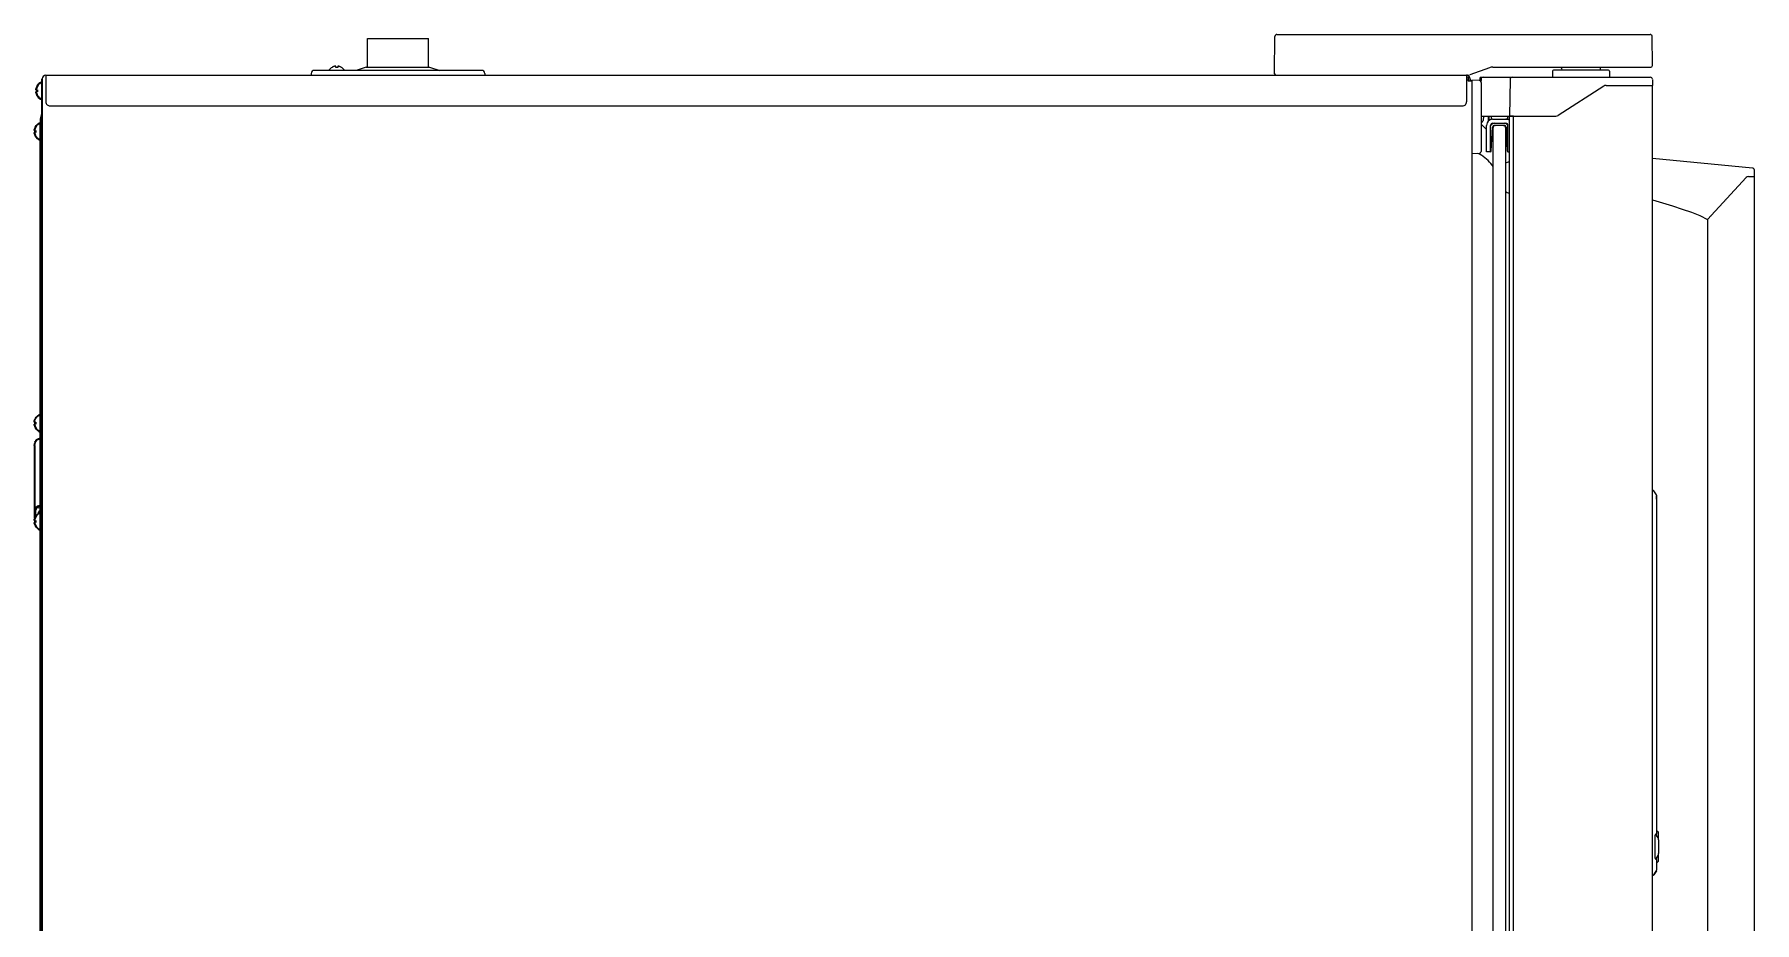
# Model space of a CAD drawing. Header units: millimetres. Extents: x 13025 to 18152, y 3757 to 7714.
# Drawn here: x 17309 to 18152, y 6129 to 6564 of the extents above; entities that cross this region are included whole.
import ezdxf

# ---------------------------------------------------------------- set-up
doc = ezdxf.new("R2010")
doc.units = ezdxf.units.MM
doc.header["$LTSCALE"] = 346.5
doc.layers.get('0').update_dxf_attribs({"linetype": 'CONTINUOUS'})
doc.layers.add('1', color=7, linetype='CONTINUOUS', true_color=0xffffff)
doc.layers.add('GEOM', color=7, linetype='CONTINUOUS')

msp = doc.modelspace()

# ---------------------------------------------------------------- linework, layer by layer
for p, q in [((17310.16, 6536.7), (17310.16, 6535.7)), ((17309.36, 6516.8), (17309.36, 6515.8)), ((17309.36, 6374), (17309.36, 6373)), ((17309.36, 6326), (17309.36, 6325))]:
    msp.add_line(p, q)
at = {"color": 7, "linetype": 'Continuous'}
msp.add_arc((17314.96, 6542), 1.8, 90, 180, dxfattribs=at)
at = {"layer": '1', "color": 7, "linetype": 'Continuous', "lineweight": 35}
for p, q in [((17312.56, 6540.2), (17312.76, 6540.2)), ((17313.16, 5616.3), (17313.16, 6542)), ((17312.76, 6532.2), (17312.56, 6532.2)), ((17311.76, 6520.3), (17311.96, 6520.3)), ((17312.36, 6522.04), (17312.36, 6520.04)), ((17312.36, 6522.04), (17313.16, 6522.04)), ((17312.36, 5767.8), (17312.36, 6520.04)), ((17312.43, 6522.54), (17313.16, 6525.05)), ((17311.96, 6512.3), (17311.76, 6512.3)), ((17309.91, 6375.8), (17309.88, 6375.8)), ((17311.76, 6377.5), (17311.96, 6377.5)), ((17311.96, 6369.5), (17311.76, 6369.5)), ((17309.46, 6362.68), (17309.46, 6330.93)), ((17309.46, 6330.93), (17309.46, 6327.5)), ((17312.36, 6332.96), (17311.39, 6332.93)), ((17311.46, 6329.38), (17311.46, 6329.94)), ((17311.76, 6329.5), (17311.96, 6329.5)), ((17311.94, 6330.44), (17312.36, 6330.46)), ((17311.96, 6321.5), (17311.76, 6321.5))]:
    msp.add_line(p, q, dxfattribs=at)
at = {"layer": '1', "color": 51, "linetype": 'Continuous', "lineweight": 13}
for p, q in [((17310.08, 6328.1), (17310.08, 6330.93)), ((17311.29, 6332.18), (17312.36, 6332.21))]:
    msp.add_line(p, q, dxfattribs=at)
at = {"layer": '1', "color": 7, "linetype": 'Continuous', "lineweight": 35}
for centre, radius, start, end in [((17314.69, 6536.12), 4.65, 120.07739, 166.55783), ((17314.46, 6536.2), 3.78, 172.39593, 179.99655), ((17314.46, 6536.2), 3.78, 180.00347, 187.60405), ((17312.56, 6539.8), 0.4, 90, 120.30118), ((17312.76, 6539.8), 0.4, 0, 90), ((17314.69, 6536.28), 4.65, 193.44271, 239.92208), ((17312.56, 6532.6), 0.4, 239.69882, 270), ((17312.76, 6532.6), 0.4, 270, 0), ((17313.89, 6516.22), 4.65, 120.07739, 166.55783), ((17311.76, 6519.9), 0.4, 90, 120.30118), ((17311.96, 6519.9), 0.4, 0, 90), ((17314.16, 6522.04), 1.8, 163.77981, 180), ((17313.89, 6516.38), 4.65, 193.44271, 239.92208), ((17313.66, 6516.3), 3.78, 172.39593, 179.99655), ((17313.66, 6516.3), 3.78, 180.00347, 187.60405), ((17311.76, 6512.7), 0.4, 239.69882, 270), ((17311.96, 6512.7), 0.4, 270, 0), ((17313.98, 6373.3), 4.8, 120.30118, 148.65412), ((17311.76, 6377.1), 0.4, 90, 120.30118), ((17311.96, 6377.1), 0.4, 0, 90), ((17313.89, 6373.58), 4.65, 193.44271, 239.92208), ((17313.66, 6373.5), 3.78, 172.39593, 179.99655), ((17313.66, 6373.5), 3.78, 180.00347, 187.60405), ((17311.76, 6369.9), 0.4, 239.69882, 270), ((17311.96, 6369.9), 0.4, 270, 0), ((17313.89, 6325.42), 4.65, 120.07739, 166.55783), ((17311.46, 6330.93), 2, 92, 180), ((17313.66, 6325.5), 3.78, 172.39593, 179.99655), ((17313.66, 6325.5), 3.78, 180.00347, 187.60405), ((17311.96, 6329.94), 0.5, 92, 180), ((17311.76, 6329.1), 0.4, 90, 120.30118), ((17311.96, 6329.1), 0.4, 0, 90), ((17313.89, 6325.58), 4.65, 193.44271, 239.92208), ((17311.76, 6321.9), 0.4, 239.69882, 270), ((17311.96, 6321.9), 0.4, 270, 0)]:
    msp.add_arc(centre, radius, start, end, dxfattribs=at)
at = {"layer": '1', "color": 51, "linetype": 'Continuous', "lineweight": 13}
msp.add_arc((17311.33, 6330.93), 1.25, 92, 180, dxfattribs=at)
at = {"layer": '1', "color": 7, "linetype": 'Continuous', "lineweight": 35}
for points, degree in [([(17310.16, 6536.7), (17310.16, 6536.74), (17310.15, 6536.82), (17310.15, 6536.95), (17310.15, 6537.08), (17310.16, 6537.16), (17310.16, 6537.2)], 3), ([(17310.16, 6535.2), (17310.16, 6535.24), (17310.15, 6535.32), (17310.15, 6535.45), (17310.15, 6535.57), (17310.16, 6535.66), (17310.16, 6535.7)], 3), ([(17309.36, 6516.8), (17309.36, 6516.84), (17309.35, 6516.92), (17309.35, 6517.05), (17309.35, 6517.18), (17309.36, 6517.26), (17309.36, 6517.3)], 3), ([(17309.36, 6515.3), (17309.36, 6515.34), (17309.35, 6515.42), (17309.35, 6515.55), (17309.35, 6515.67), (17309.36, 6515.76), (17309.36, 6515.8)], 3), ([(17309.36, 6374), (17309.36, 6374.04), (17309.35, 6374.12), (17309.35, 6374.25), (17309.35, 6374.38), (17309.36, 6374.46), (17309.36, 6374.5)], 3), ([(17309.36, 6372.5), (17309.36, 6372.54), (17309.35, 6372.62), (17309.35, 6372.75), (17309.35, 6372.87), (17309.36, 6372.96), (17309.36, 6373)], 3), ([(17311.16, 6365.79), (17311.76, 6365.99), (17312.36, 6366.19)], 2), ([(17309.36, 6326), (17309.36, 6326.04), (17309.35, 6326.12), (17309.35, 6326.25), (17309.35, 6326.38), (17309.36, 6326.46), (17309.36, 6326.5)], 3), ([(17309.36, 6324.5), (17309.36, 6324.54), (17309.35, 6324.62), (17309.35, 6324.75), (17309.35, 6324.87), (17309.36, 6324.96), (17309.36, 6325)], 3)]:
    msp.add_open_spline(points, degree=degree, dxfattribs=at)
for points, knots in [([(17310.71, 6536.7), (17310.59, 6536.7), (17310.48, 6536.7), (17310.34, 6536.7), (17310.3, 6536.7), (17310.23, 6536.7), (17310.19, 6536.7), (17310.16, 6536.7)], [0, 0, 0, 0, 0.5, 0.5, 0.75, 0.75, 1, 1, 1, 1]), ([(17310.16, 6535.7), (17310.19, 6535.7), (17310.23, 6535.7), (17310.3, 6535.7), (17310.34, 6535.7), (17310.44, 6535.7), (17310.49, 6535.7), (17310.57, 6535.7), (17310.59, 6535.7), (17310.65, 6535.7), (17310.68, 6535.7), (17310.71, 6535.7)], [0, 0, 0, 0, 0.25, 0.25, 0.5, 0.5, 0.75, 0.75, 0.875, 0.875, 1, 1, 1, 1]), ([(17309.91, 6516.8), (17309.79, 6516.8), (17309.68, 6516.8), (17309.54, 6516.8), (17309.5, 6516.8), (17309.43, 6516.8), (17309.39, 6516.8), (17309.36, 6516.8)], [0, 0, 0, 0, 0.5, 0.5, 0.75, 0.75, 1, 1, 1, 1]), ([(17309.36, 6515.8), (17309.39, 6515.8), (17309.43, 6515.8), (17309.5, 6515.8), (17309.54, 6515.8), (17309.64, 6515.8), (17309.69, 6515.8), (17309.77, 6515.8), (17309.79, 6515.8), (17309.85, 6515.8), (17309.88, 6515.8), (17309.91, 6515.8)], [0, 0, 0, 0, 0.25, 0.25, 0.5, 0.5, 0.75, 0.75, 0.875, 0.875, 1, 1, 1, 1]), ([(17309.36, 6374.5), (17309.39, 6374.61), (17309.43, 6374.73), (17309.5, 6374.95), (17309.54, 6375.06), (17309.64, 6375.28), (17309.69, 6375.38), (17309.77, 6375.54), (17309.79, 6375.59), (17309.85, 6375.7), (17309.88, 6375.75), (17309.91, 6375.8)], [0, 0, 0, 0, 0.25, 0.25, 0.5, 0.5, 0.75, 0.75, 0.875, 0.875, 1, 1, 1, 1]), ([(17309.91, 6374), (17309.79, 6374), (17309.68, 6374), (17309.54, 6374), (17309.5, 6374), (17309.43, 6374), (17309.39, 6374), (17309.36, 6374)], [0, 0, 0, 0, 0.5, 0.5, 0.75, 0.75, 1, 1, 1, 1]), ([(17309.36, 6373), (17309.39, 6373), (17309.43, 6373), (17309.5, 6373), (17309.54, 6373), (17309.64, 6373), (17309.69, 6373), (17309.77, 6373), (17309.79, 6373), (17309.85, 6373), (17309.88, 6373), (17309.91, 6373)], [0, 0, 0, 0, 0.25, 0.25, 0.5, 0.5, 0.75, 0.75, 0.875, 0.875, 1, 1, 1, 1]), ([(17309.47, 6362.7), (17309.47, 6362.74), (17309.44, 6363.22), (17309.63, 6364.05), (17310.09, 6364.99), (17310.64, 6365.57), (17311.02, 6365.73), (17311.17, 6365.78)], [0, 0, 0, 0, 0.036499, 0.383381, 0.660034, 0.87957, 1, 1, 1, 1]), ([(17309.91, 6326), (17309.79, 6326), (17309.68, 6326), (17309.54, 6326), (17309.5, 6326), (17309.43, 6326), (17309.39, 6326), (17309.36, 6326)], [0, 0, 0, 0, 0.5, 0.5, 0.75, 0.75, 1, 1, 1, 1]), ([(17309.46, 6327.5), (17309.46, 6327.49), (17309.46, 6327.49), (17309.46, 6327.48), (17309.46, 6327.47), (17309.46, 6327.46), (17309.46, 6327.45), (17309.46, 6327.44), (17309.46, 6327.44), (17309.46, 6327.43), (17309.46, 6327.42), (17309.46, 6327.41), (17309.46, 6327.4), (17309.46, 6327.39), (17309.47, 6327.38), (17309.47, 6327.37), (17309.47, 6327.36), (17309.47, 6327.35), (17309.47, 6327.34), (17309.47, 6327.33), (17309.47, 6327.32), (17309.48, 6327.31), (17309.48, 6327.31), (17309.48, 6327.3), (17309.48, 6327.29), (17309.48, 6327.28), (17309.49, 6327.27), (17309.49, 6327.26), (17309.49, 6327.25), (17309.49, 6327.24), (17309.5, 6327.23), (17309.5, 6327.22), (17309.5, 6327.21), (17309.5, 6327.2), (17309.51, 6327.19), (17309.51, 6327.18), (17309.51, 6327.17), (17309.52, 6327.16), (17309.52, 6327.15), (17309.52, 6327.14), (17309.53, 6327.13), (17309.53, 6327.12), (17309.54, 6327.11), (17309.54, 6327.1), (17309.54, 6327.09), (17309.55, 6327.09), (17309.55, 6327.09)], [0, 0, 0, 0, 0.020469, 0.041052, 0.061749, 0.082562, 0.10349, 0.124533, 0.145691, 0.166965, 0.188355, 0.20986, 0.231481, 0.253218, 0.275071, 0.29704, 0.319126, 0.341329, 0.363648, 0.386084, 0.408636, 0.431306, 0.454093, 0.476997, 0.500018, 0.523157, 0.546413, 0.569787, 0.593279, 0.616889, 0.640617, 0.664462, 0.688426, 0.712508, 0.736709, 0.761028, 0.785465, 0.810022, 0.834696, 0.85949, 0.884403, 0.909434, 0.934585, 0.959855, 0.985244, 1, 1, 1, 1]), ([(17309.74, 6327.5), (17309.73, 6327.5), (17309.73, 6327.5), (17309.69, 6327.5), (17309.66, 6327.5), (17309.61, 6327.5), (17309.58, 6327.5), (17309.54, 6327.5), (17309.52, 6327.5), (17309.49, 6327.5), (17309.48, 6327.5), (17309.46, 6327.5), (17309.46, 6327.5), (17309.46, 6327.5)], [0, 0, 0, 0, 0.020827, 0.020827, 0.21776, 0.21776, 0.414693, 0.414693, 0.611626, 0.611626, 0.808559, 0.808559, 1, 1, 1, 1]), ([(17309.36, 6325), (17309.39, 6325), (17309.43, 6325), (17309.5, 6325), (17309.54, 6325), (17309.64, 6325), (17309.69, 6325), (17309.77, 6325), (17309.79, 6325), (17309.85, 6325), (17309.88, 6325), (17309.91, 6325)], [0, 0, 0, 0, 0.25, 0.25, 0.5, 0.5, 0.75, 0.75, 0.875, 0.875, 1, 1, 1, 1])]:
    msp.add_open_spline(points, degree=3, knots=knots, dxfattribs=at)
at = {"layer": 'GEOM', "color": 7, "linetype": 'Continuous'}
for p, q in [((17472.36, 6547.7), (17472.36, 6561.8)), ((17472.36, 6561.8), (17502.36, 6561.8)), ((17502.36, 6547.7), (17502.36, 6561.8)), ((17916.56, 6544.8), (17916.72, 6562.81)), ((17917.72, 6563.8), (18100.44, 6563.8)), ((18101.56, 6548.8), (18101.44, 6562.81)), ((17444.86, 6544.7), (17444.86, 6543.7)), ((17528.36, 6546.2), (17446.36, 6546.2)), ((17455.06, 6547.64), (17455.06, 6547.68)), ((17456.86, 6547.64), (17456.86, 6548.19)), ((17457.86, 6548.19), (17457.86, 6547.64)), ((17459.66, 6547.68), (17459.66, 6547.64)), ((17471.86, 6547.7), (17466.86, 6546.2)), ((17471.86, 6547.7), (17502.86, 6547.7)), ((17502.86, 6547.7), (17507.86, 6546.2)), ((17529.86, 6544.7), (17529.86, 6543.7)), ((17916.57, 6544.52), (17916.56, 6544.8)), ((18021.72, 6547.5), (18012.06, 6543.98)), ((18023.43, 6547.8), (18100.8, 6547.8)), ((18052.61, 6545.81), (18052.56, 6542.8)), ((18080.01, 6546.3), (18053.11, 6546.3)), ((18057.08, 6547.32), (18057.1, 6546.3)), ((18076.03, 6547.32), (18076.02, 6546.3)), ((18080.51, 6545.81), (18080.56, 6542.8)), ((18101.55, 6548.52), (18101.56, 6548.8)), ((17314.96, 6543.8), (17314.96, 6530.79)), ((17314.96, 6543.79), (18010.56, 6543.8)), ((17927.36, 6543.8), (18010.56, 6543.8)), ((18010.56, 6543.8), (18010.56, 6530.79)), ((18011.03, 6543.8), (18010.56, 6543.8)), ((18011.36, 6541.1), (18013.16, 6541.1)), ((18011.56, 6542), (18011.56, 6541.1)), ((18012.36, 6542), (18012.36, 6541.1)), ((18012.36, 6542), (18012.36, 6541.1)), ((18013.16, 6541.4), (18013.16, 5616.8)), ((18013.16, 6541.1), (18013.16, 6541.4)), ((18016.69, 6541.27), (18013.16, 6541.4)), ((18017.14, 6541.14), (18017.15, 6542.55)), ((18017.4, 6542.8), (18100.51, 6542.8)), ((18017.62, 6541.81), (18017.6, 6540.6)), ((18017.66, 6540.27), (18017.66, 6506.52)), ((18018.01, 6542.85), (18020.91, 6542.85)), ((18018.01, 6542.8), (18018.01, 6542.85)), ((18020.91, 6542.8), (18020.91, 6542.85)), ((18031.87, 6541.81), (18031.56, 6523.8)), ((18077.77, 6538.48), (18055.35, 6524.11)), ((18077.77, 6538.48), (18055.35, 6524.11)), ((18078.84, 6538.8), (18101.56, 6538.8)), ((18101.51, 6541.81), (18101.56, 6538.8)), ((18101.56, 5657.8), (18101.56, 6538.8)), ((17316.96, 6528.8), (18008.56, 6528.8)), ((18017.66, 6523.8), (18054.27, 6523.8)), ((18017.69, 6520.8), (18017.66, 6520.8)), ((18017.66, 6519.85), (18020.31, 6517.2)), ((18018.91, 6523.8), (18018.69, 6521.69)), ((18020.31, 6506.3), (18020.31, 6519.3)), ((18021.24, 6521.47), (18021.28, 6523.8)), ((18021.56, 6521.73), (18021.57, 6523.8)), ((18022.31, 6506.3), (18022.31, 6519.3)), ((18022.56, 6523.8), (18022.56, 6522.3)), ((18023.31, 6522.3), (18022.56, 6522.3)), ((18022.96, 6520.19), (18022.96, 6520.23)), ((18023.31, 6522.3), (18029.81, 6522.3)), ((18023.31, 6520.3), (18029.81, 6520.3)), ((18024.26, 6519.3), (18024.56, 6519.3)), ((18028.56, 6519.3), (18024.56, 6519.3)), ((18028.56, 6519.3), (18028.86, 6519.3)), ((18029.81, 6522.3), (18030.56, 6522.3)), ((18030.56, 6523.8), (18030.56, 6522.3)), ((18030.81, 6506.3), (18030.81, 6519.3)), ((18033.56, 6523.8), (18031.56, 6523.8)), ((18031.56, 6523.8), (18054.27, 6523.8)), ((18031.56, 5672.8), (18031.56, 6523.8)), ((18033.56, 5672.8), (18033.56, 6523.8)), ((18022.65, 6506.77), (18023.26, 6518.35)), ((18023.56, 5693.51), (18023.56, 6518.3)), ((18029.56, 6518.3), (18029.56, 5676.8)), ((18029.86, 6518.35), (18030.47, 6506.77)), ((18016.69, 6505.52), (18013.16, 6505.4)), ((18022.31, 6506.3), (18020.31, 6506.3)), ((18030.81, 6506.3), (18031.56, 6506.3)), ((18150.54, 6498.39), (18101.56, 6503.05)), ((18128.56, 6473.21), (18147.43, 6493.81)), ((18148.54, 6494.3), (18151.56, 6494.3)), ((18151.56, 6494.3), (18151.45, 6497.43)), ((18151.56, 5702.3), (18151.56, 6494.3)), ((18137.17, 6482.61), (18137.17, 6482.65)), ((18137.28, 6482.78), (18137.28, 6482.73)), ((18137.28, 6482.78), (18137.28, 6482.73)), ((18128.56, 6473.21), (18128.56, 5723.38)), ((18129.96, 6474.82), (18129.96, 6474.74)), ((18130.35, 6475.17), (18130.35, 6475.25)), ((18101.8, 6340.7), (18101.56, 6340.71)), ((18101.96, 6340.67), (18101.8, 6340.7)), ((18102.2, 6340.47), (18102.17, 6340.51)), ((18103.48, 6338.51), (18102.2, 6340.47)), ((18103.48, 6338.51), (18102.2, 6340.47)), ((18103.56, 6338.24), (18103.56, 6172.62)), ((18103.56, 6336.42), (18103.56, 6338.07)), ((18103.81, 6173.78), (18104.06, 6173.78)), ((18104.31, 6173.53), (18104.31, 6170.55)), ((18102.81, 6160.7), (18102.81, 6171.86)), ((18103.22, 6172.35), (18103.35, 6172.37)), ((18104.29, 6170.59), (18103.58, 6171.83)), ((18104.56, 6169.59), (18104.56, 6162.96)), ((18103.22, 6160.2), (18103.35, 6160.18)), ((18103.56, 6159.94), (18103.56, 6154.82)), ((18103.58, 6160.73), (18104.29, 6161.96)), ((18103.81, 6158.78), (18104.06, 6158.78)), ((18104.31, 6162), (18104.31, 6159.03)), ((18101.8, 6152.36), (18101.56, 6152.35)), ((18101.8, 6152.36), (18101.86, 6152.36)), ((18101.86, 6152.36), (18102.02, 6152.42)), ((18102.02, 6152.42), (18102.06, 6152.45)), ((18102.06, 6152.45), (18102.15, 6152.51)), ((18102.15, 6152.51), (18102.2, 6152.58)), ((18102.2, 6152.58), (18103.48, 6154.54)), ((18103.48, 6154.54), (18102.2, 6152.58)), ((18102.2, 6152.58), (18103.31, 6154.28))]:
    msp.add_line(p, q, dxfattribs=at)
for points in [[(18101.56, 6482.8), (18106.47, 6481.39), (18111.43, 6479.89), (18116.16, 6478.36), (18120.59, 6476.8), (18124.75, 6475.14), (18128.56, 6473.3)], [(18102.17, 6340.51), (18102.08, 6340.6), (18101.96, 6340.67)], [(18101.8, 6152.36), (18101.83, 6152.36), (18101.87, 6152.36), (18101.9, 6152.37), (18101.94, 6152.38)], [(18101.94, 6152.38), (18101.98, 6152.39), (18102.01, 6152.41), (18102.05, 6152.43), (18102.08, 6152.45)], [(18102.08, 6152.45), (18102.11, 6152.48), (18102.14, 6152.51), (18102.17, 6152.54), (18102.2, 6152.58), (18102.2, 6152.58)]]:
    msp.add_lwpolyline(points, dxfattribs=at)
for centre, radius, start, end in [((17917.72, 6562.8), 1, 90, 179.5), ((18100.44, 6562.8), 1, 0.5, 90), ((17446.36, 6544.7), 1.5, 90, 180), ((17457.56, 6543.58), 4.8, 121.37271, 146.77524), ((17457.55, 6543.59), 4.75, 118.9687, 121.53408), ((17457.54, 6543.59), 4.75, 118.00738, 118.96837), ((17457.54, 6543.6), 4.75, 116.68125, 118.00741), ((17457.54, 6543.6), 4.74, 115.54022, 116.6812), ((17457.54, 6543.6), 4.74, 114.57218, 115.5402), ((17457.54, 6543.61), 4.73, 113.31747, 114.5722), ((17457.53, 6543.61), 4.73, 112.54738, 113.31738), ((17457.53, 6543.62), 4.72, 111.00254, 112.54756), ((17457.53, 6543.63), 4.72, 110.5181, 111.00225), ((17457.53, 6543.64), 4.7, 108.46559, 110.51874), ((17457.52, 6543.65), 4.68, 107.37727, 108.46505), ((17457.51, 6543.67), 4.67, 106.39488, 107.37721), ((17457.51, 6543.7), 4.64, 104.31758, 106.39637), ((17456.61, 6546.2), 2.01, 95.14015, 97.27441), ((17456.61, 6546.23), 1.98, 94.28564, 95.13722), ((17456.61, 6546.24), 1.97, 93.0233, 94.28602), ((17456.61, 6546.25), 1.96, 91.99641, 93.02279), ((17456.61, 6546.26), 1.95, 90.92611, 91.99638), ((17456.61, 6546.26), 1.95, 88.84587, 90.92582), ((17456.61, 6546.25), 1.96, 87.62337, 88.84548), ((17456.61, 6546.25), 1.96, 86.78408, 87.62353), ((17456.61, 6546.24), 1.97, 85.39843, 86.78331), ((17456.61, 6546.22), 1.98, 84.74422, 85.39913), ((17456.6, 6546.2), 2.01, 82.72591, 84.7415), ((17457.36, 6543.89), 3.79, 90.00886, 97.59866), ((17457.36, 6543.89), 3.79, 82.40134, 89.99114), ((17458.11, 6546.2), 2.01, 95.2585, 97.27409), ((17458.11, 6546.22), 1.98, 94.60089, 95.25577), ((17458.11, 6546.24), 1.97, 93.21665, 94.6016), ((17458.11, 6546.25), 1.96, 92.37651, 93.21588), ((17458.11, 6546.25), 1.95, 91.15446, 92.37669), ((17458.11, 6546.26), 1.95, 89.07411, 91.15407), ((17458.11, 6546.26), 1.95, 88.00369, 89.07382), ((17458.11, 6546.25), 1.96, 86.97715, 88.00366), ((17458.11, 6546.24), 1.97, 85.71404, 86.97664), ((17458.11, 6546.23), 1.98, 84.86273, 85.7144), ((17458.1, 6546.2), 2.01, 82.72561, 84.85983), ((17457.21, 6543.7), 4.64, 73.60363, 75.68242), ((17457.2, 6543.67), 4.67, 72.62279, 73.60512), ((17457.2, 6543.65), 4.68, 71.53495, 72.62273), ((17457.19, 6543.64), 4.7, 69.48126, 71.53441), ((17457.19, 6543.63), 4.72, 68.99775, 69.4819), ((17457.19, 6543.62), 4.72, 67.45244, 68.99746), ((17457.18, 6543.61), 4.73, 66.68262, 67.45262), ((17457.18, 6543.61), 4.73, 65.4278, 66.68253), ((17457.18, 6543.6), 4.74, 64.45979, 65.42782), ((17457.18, 6543.6), 4.74, 63.3188, 64.45978), ((17457.18, 6543.6), 4.75, 61.99259, 63.31875), ((17457.17, 6543.59), 4.75, 61.03163, 61.99262), ((17457.17, 6543.59), 4.75, 58.46592, 61.0313), ((17457.16, 6543.58), 4.8, 33.22476, 58.62729), ((17528.36, 6544.7), 1.5, 0, 90), ((17917.32, 6544.55), 0.75, 182, 270), ((18023.43, 6542.8), 5, 90, 110), ((18053.11, 6545.8), 0.5, 90, 179), ((18055.58, 6547.3), 1.5, 1, 19.5191), ((18077.53, 6547.3), 1.5, 160.4809, 179), ((18080.01, 6545.8), 0.5, 1, 90), ((18100.8, 6548.55), 0.75, 270, 358), ((18010.56, 6542), 1.8, 0, 90), ((18010.56, 6542), 1.8, 0, 90), ((18010.56, 6542), 1, 0, 90), ((18011.03, 6546.8), 3, 270, 290), ((18016.66, 6540.27), 1, 0, 88), ((18017.4, 6542.55), 0.25, 89.9991, 179.5), ((18018.62, 6541.8), 1, 90, 179), ((18032.87, 6541.8), 1, 90, 179), ((18078.84, 6536.8), 2, 90, 122.66091), ((18100.51, 6541.8), 1, 1, 90), ((18017.69, 6521.8), 1, 270.01376, 353.98841), ((18023.31, 6519.3), 3, 90, 180), ((18021.66, 6522.4), 0.4, 103.8983, 179), ((18024.21, 6518.3), 2, 90, 162.24602), ((18023.31, 6519.3), 1, 90, 180), ((18019.96, 6520.19), 3, 352.87777, 0), ((18024.26, 6518.3), 1, 90, 177), ((18024.56, 6518.3), 1, 90, 180), ((18028.56, 6518.3), 1, 0, 90), ((18028.86, 6518.3), 1, 3, 90), ((18028.91, 6518.3), 2, 17.75398, 90), ((18029.81, 6519.3), 3, 54.29835, 90), ((18029.81, 6519.3), 1, 0, 90), ((18054.27, 6525.8), 2, 270, 302.66091), ((18054.27, 6525.8), 2, 270, 302.66091), ((18013.62, 6497.85), 8, 58.00413, 72.893), ((18016.66, 6506.52), 1, 272, 0), ((18008.48, 6489.63), 17.7, 31.51426, 58.00413), ((18022.15, 6506.8), 0.5, 287.63658, 357), ((18030.96, 6506.8), 0.5, 183, 252.36342), ((18031.51, 6498.3), 3, 90, 130.74122), ((18148.54, 6492.8), 1.5, 90, 137.5), ((18150.45, 6497.4), 1, 2, 84.57319), ((18031.51, 6489.3), 3, 229.25878, 270), ((18101.78, 6340.2), 0.5, 33.06676, 88), ((18103.81, 6174.28), 0.5, 239.3637, 270), ((18104.06, 6173.53), 0.25, 0, 90), ((18103.31, 6171.86), 0.5, 100, 180), ((18103.31, 6172.62), 0.25, 280, 0), ((18105.31, 6172.83), 2, 193.04172, 210), ((18102.56, 6169.59), 2, 0, 30), ((18103.31, 6160.7), 0.5, 180, 260), ((18103.31, 6159.94), 0.25, 0, 80), ((18105.31, 6159.73), 2, 150, 166.98382), ((18103.81, 6158.28), 0.5, 90, 120.6363), ((18104.06, 6159.03), 0.25, 270, 0), ((18102.56, 6162.96), 2, 330, 0), ((18101.78, 6152.86), 0.5, 272, 326.93324), ((18103.06, 6154.82), 0.5, 326.93216, 0.0007)]:
    msp.add_arc(centre, radius, start, end, dxfattribs=at)
for points, knots in [([(18010.56, 6542.16), (18010.7, 6541.99), (18010.97, 6541.64), (18011.23, 6541.28), (18011.36, 6541.1)], [0, 0, 0, 0, 0.483639, 1, 1, 1, 1]), ([(17314.96, 6530.79), (17314.96, 6530.53), (17315.06, 6530.01), (17315.51, 6529.35), (17316.17, 6528.9), (17316.7, 6528.8), (17316.96, 6528.8)], [0, 0, 0, 0, 0.249842, 0.499776, 0.749842, 1, 1, 1, 1]), ([(18008.56, 6528.8), (18008.82, 6528.8), (18009.34, 6528.9), (18010.01, 6529.35), (18010.45, 6530.01), (18010.56, 6530.53), (18010.56, 6530.79)], [0, 0, 0, 0, 0.250158, 0.500224, 0.750158, 1, 1, 1, 1]), ([(18018.59, 6518.95), (18018.59, 6518.95), (18018.58, 6518.95), (18018.57, 6518.94), (18018.57, 6518.94)], [0, 0, 0, 0, 0.725047, 1, 1, 1, 1])]:
    msp.add_open_spline(points, degree=3, knots=knots, dxfattribs=at)
msp.add_open_spline([(18103.56, 6338.24), (18103.56, 6338.33), (18103.54, 6338.44), (18103.46, 6338.48)], degree=3, dxfattribs=at)

doc.saveas('drawing.dxf')
